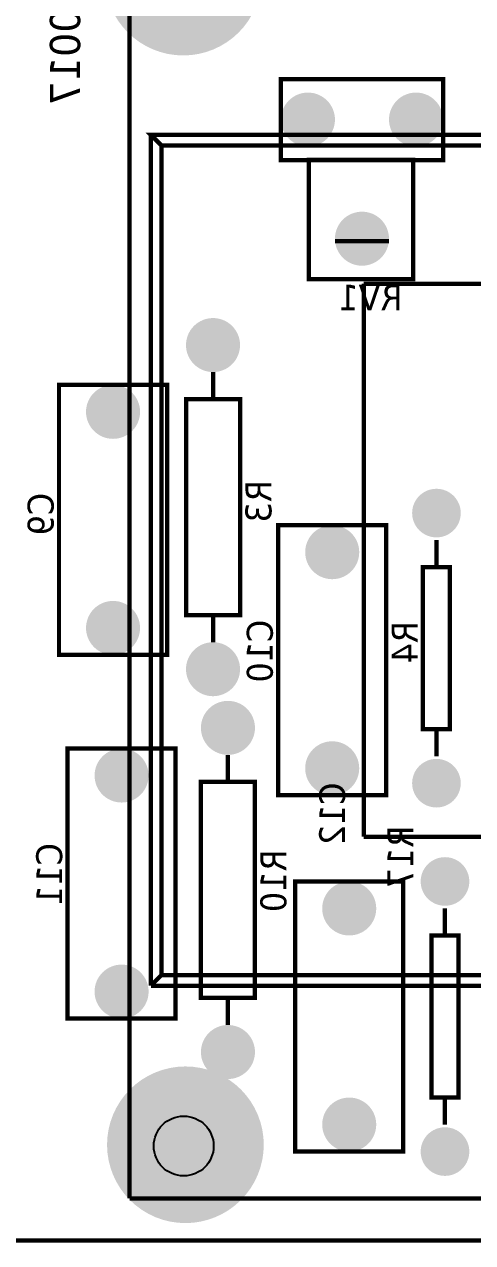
# Model space of a CAD drawing. Header units: millimetres. Extents: x 123.5 to 144.3, y 105.4 to 121.6.
# Drawn here: x 129.796 to 131.289, y 109.622 to 113.681 of the extents above; entities that cross this region are included whole.
import ezdxf

# ---------------------------------------------------------------- set-up
doc = ezdxf.new("R2010")
doc.units = ezdxf.units.MM
doc.layers.add('DESC', color=250, linetype='Continuous')
doc.styles.get("Standard").update_dxf_attribs({"font": 'tahoma.ttf'})

# ---------------------------------------------------------------- blocks, each defined once
blk = doc.blocks.new('EPAD')
at = {"const_width": 0.5}
blk.add_lwpolyline([(-0.25, 0, 1), (0.25, 0, 1)], format="xyb", close=True, dxfattribs=at)
blk = doc.blocks.new('CFLH-V Card')
at = {"const_width": 0.008}
for points in [[(125.6193, 110.8911), (131.2538, 110.8911), (131.2538, 114.343), (125.6193, 114.343), (125.6193, 110.8911)], [(125.6193, 110.8911), (131.2538, 110.8911), (131.2538, 114.343), (125.6193, 114.343), (125.6193, 110.8911)], [(125.6193, 110.8911), (131.2538, 110.8911), (131.2538, 114.343), (125.6193, 114.343), (125.6193, 110.8911)], [(127.3272, 110.969), (127.3272, 113.3312), (131.1855, 113.3312), (131.1855, 110.969)], [(127.3272, 110.969), (127.3272, 113.3312), (131.1855, 113.3312), (131.1855, 110.969)], [(127.3272, 110.969), (127.3272, 113.3312), (131.1855, 113.3312), (131.1855, 110.969)], [(127.6071, 112.8909), (127.9071, 112.8909), (127.9071, 113.0409), (127.6071, 113.0409), (127.6071, 112.8909)], [(127.6071, 112.8909), (127.9071, 112.8909), (127.9071, 113.0409), (127.6071, 113.0409), (127.6071, 112.8909)], [(127.6071, 112.8909), (127.9071, 112.8909), (127.9071, 113.0409), (127.6071, 113.0409), (127.6071, 112.8909)], [(127.3863, 112.9178), (127.3666, 112.9375), (131.1461, 112.9375)], [(127.3863, 112.9178), (127.3666, 112.9375), (131.1461, 112.9375)], [(127.3863, 112.9178), (127.3666, 112.9375), (131.1461, 112.9375)], [(127.3666, 112.9375), (127.3666, 111.3627)], [(127.3666, 112.9375), (127.3666, 111.3627)], [(127.3666, 112.9375), (127.3666, 111.3627)], [(127.3863, 111.3824), (127.3863, 112.9178), (131.1264, 112.9178)], [(127.3863, 111.3824), (127.3863, 112.9178), (131.1264, 112.9178)], [(127.3863, 111.3824), (127.3863, 112.9178), (131.1264, 112.9178)], [(127.6587, 112.6706), (127.8516, 112.6706), (127.8516, 112.8911), (127.6587, 112.8911), (127.6587, 112.6706)], [(127.6587, 112.6706), (127.8516, 112.6706), (127.8516, 112.8911), (127.6587, 112.8911), (127.6587, 112.6706)], [(127.6587, 112.6706), (127.8516, 112.6706), (127.8516, 112.8911), (127.6587, 112.8911), (127.6587, 112.6706)], [(127.7071, 112.7409), (127.8071, 112.7409)], [(127.7071, 112.7409), (127.8071, 112.7409)], [(127.7071, 112.7409), (127.8071, 112.7409)], [(127.7603, 112.6619), (130.7524, 112.6619)], [(127.7603, 111.6383), (127.7603, 112.6619)], [(127.7603, 112.6619), (130.7524, 112.6619)], [(127.7603, 111.6383), (127.7603, 112.6619)], [(127.7603, 112.6619), (130.7524, 112.6619)], [(127.7603, 111.6383), (127.7603, 112.6619)], [(127.4815, 112.4485), (127.4815, 112.4985)], [(127.4815, 112.4485), (127.4815, 112.4985)], [(127.4815, 112.4485), (127.4815, 112.4985)], [(127.1965, 111.9749), (127.3965, 111.9749), (127.3965, 112.4749), (127.1965, 112.4749), (127.1965, 111.9749)], [(127.1965, 111.9749), (127.3965, 111.9749), (127.3965, 112.4749), (127.1965, 112.4749), (127.1965, 111.9749)], [(127.1965, 111.9749), (127.3965, 111.9749), (127.3965, 112.4749), (127.1965, 112.4749), (127.1965, 111.9749)], [(127.4315, 112.0485), (127.5315, 112.0485), (127.5315, 112.4485), (127.4315, 112.4485), (127.4315, 112.0485)], [(127.4315, 112.0485), (127.5315, 112.0485), (127.5315, 112.4485), (127.4315, 112.4485), (127.4315, 112.0485)], [(127.4315, 112.0485), (127.5315, 112.0485), (127.5315, 112.4485), (127.4315, 112.4485), (127.4315, 112.0485)], [(127.602, 111.7151), (127.802, 111.7151), (127.802, 112.2151), (127.602, 112.2151), (127.602, 111.7151)], [(127.602, 111.7151), (127.802, 111.7151), (127.802, 112.2151), (127.602, 112.2151), (127.602, 111.7151)], [(127.602, 111.7151), (127.802, 111.7151), (127.802, 112.2151), (127.602, 112.2151), (127.602, 111.7151)], [(127.8949, 112.1875), (127.8949, 112.1375)], [(127.8949, 112.1875), (127.8949, 112.1375)], [(127.8949, 112.1875), (127.8949, 112.1375)], [(127.8699, 111.8375), (127.9199, 111.8375), (127.9199, 112.1375), (127.8699, 112.1375), (127.8699, 111.8375)], [(127.8699, 111.8375), (127.9199, 111.8375), (127.9199, 112.1375), (127.8699, 112.1375), (127.8699, 111.8375)], [(127.8699, 111.8375), (127.9199, 111.8375), (127.9199, 112.1375), (127.8699, 112.1375), (127.8699, 111.8375)], [(127.4815, 111.9985), (127.4815, 112.0485)], [(127.4815, 111.9985), (127.4815, 112.0485)], [(127.4815, 111.9985), (127.4815, 112.0485)], [(127.8949, 111.8375), (127.8949, 111.7875)], [(127.8949, 111.8375), (127.8949, 111.7875)], [(127.8949, 111.8375), (127.8949, 111.7875)], [(127.2123, 111.3017), (127.4123, 111.3017), (127.4123, 111.8017), (127.2123, 111.8017), (127.2123, 111.3017)], [(127.2123, 111.3017), (127.4123, 111.3017), (127.4123, 111.8017), (127.2123, 111.8017), (127.2123, 111.3017)], [(127.2123, 111.3017), (127.4123, 111.3017), (127.4123, 111.8017), (127.2123, 111.8017), (127.2123, 111.3017)], [(127.5091, 111.7399), (127.5091, 111.7899)], [(127.5091, 111.7399), (127.5091, 111.7899)], [(127.5091, 111.7399), (127.5091, 111.7899)], [(127.4591, 111.3399), (127.5591, 111.3399), (127.5591, 111.7399), (127.4591, 111.7399), (127.4591, 111.3399)], [(127.4591, 111.3399), (127.5591, 111.3399), (127.5591, 111.7399), (127.4591, 111.7399), (127.4591, 111.3399)], [(127.4591, 111.3399), (127.5591, 111.3399), (127.5591, 111.7399), (127.4591, 111.7399), (127.4591, 111.3399)], [(130.7524, 111.6383), (127.7603, 111.6383)], [(130.7524, 111.6383), (127.7603, 111.6383)], [(130.7524, 111.6383), (127.7603, 111.6383)], [(127.6335, 111.0556), (127.8335, 111.0556), (127.8335, 111.5556), (127.6335, 111.5556), (127.6335, 111.0556)], [(127.6335, 111.0556), (127.8335, 111.0556), (127.8335, 111.5556), (127.6335, 111.5556), (127.6335, 111.0556)], [(127.6335, 111.0556), (127.8335, 111.0556), (127.8335, 111.5556), (127.6335, 111.5556), (127.6335, 111.0556)], [(127.9107, 111.5056), (127.9107, 111.4556)], [(127.9107, 111.5056), (127.9107, 111.4556)], [(127.9107, 111.5056), (127.9107, 111.4556)], [(127.8857, 111.1556), (127.9357, 111.1556), (127.9357, 111.4556), (127.8857, 111.4556), (127.8857, 111.1556)], [(127.8857, 111.1556), (127.9357, 111.1556), (127.9357, 111.4556), (127.8857, 111.4556), (127.8857, 111.1556)], [(127.8857, 111.1556), (127.9357, 111.1556), (127.9357, 111.4556), (127.8857, 111.4556), (127.8857, 111.1556)], [(127.3666, 111.3627), (127.3863, 111.3824)], [(127.3666, 111.3627), (127.3863, 111.3824)], [(127.3666, 111.3627), (127.3863, 111.3824)], [(131.1264, 111.3824), (127.3863, 111.3824)], [(131.1264, 111.3824), (127.3863, 111.3824)], [(131.1264, 111.3824), (127.3863, 111.3824)], [(131.1461, 111.3627), (127.3666, 111.3627)], [(131.1461, 111.3627), (127.3666, 111.3627)], [(131.1461, 111.3627), (127.3666, 111.3627)], [(127.5091, 111.2899), (127.5091, 111.3399)], [(127.5091, 111.2899), (127.5091, 111.3399)], [(127.5091, 111.2899), (127.5091, 111.3399)], [(127.9107, 111.1556), (127.9107, 111.1056)], [(127.9107, 111.1556), (127.9107, 111.1056)], [(127.9107, 111.1556), (127.9107, 111.1056)], [(131.1855, 110.969), (127.3272, 110.969)], [(131.1855, 110.969), (127.3272, 110.969)], [(131.1855, 110.969), (127.3272, 110.969)]]:
    blk.add_lwpolyline(points, dxfattribs=at)
blk.add_circle((127.4272, 111.0659), 0.0554)
blk.add_circle((127.4272, 111.0659), 0.0554)
blk.add_circle((127.4272, 111.0659), 0.0554)
for p, xscale, yscale in [((127.4264, 113.2296), 0.29, 0.29), ((127.6571, 112.9659), 0.1, 0.1), ((127.8571, 112.9659), 0.1, 0.1), ((127.7571, 112.7454), 0.1, 0.1), ((127.4815, 112.5485), 0.1, 0.1), ((127.2965, 112.4249), 0.1, 0.1), ((127.8949, 112.2375), 0.09, 0.09), ((127.702, 112.1651), 0.1, 0.1), ((127.2965, 112.0249), 0.1, 0.1), ((127.4815, 111.9485), 0.1, 0.1), ((127.5091, 111.8399), 0.1, 0.1), ((127.702, 111.7651), 0.1, 0.1), ((127.3123, 111.7517), 0.1, 0.1), ((127.8949, 111.7375), 0.09, 0.09), ((127.9107, 111.5556), 0.09, 0.09), ((127.7335, 111.5056), 0.1, 0.1), ((127.3123, 111.3517), 0.1, 0.1), ((127.5091, 111.2399), 0.1, 0.1), ((127.4304, 111.0682), 0.29, 0.29), ((127.7335, 111.1056), 0.1, 0.1), ((127.9107, 111.0556), 0.09, 0.09)]:
    blk.add_blockref('EPAD', p, dxfattribs=dict(xscale=xscale, yscale=yscale))
at = {"text_generation_flag": 2}
for s, height, width, p in [('DIELEC-CFLH-V0017', 0.056, 1.071429, (127.2356, 113.7078)), ('DIELEC-CFLH-V0017', 0.056, 1.071429, (127.2356, 113.7078)), ('DIELEC-CFLH-V0017', 0.056, 1.071429, (127.2356, 113.7078)), ('R3', 0.048, 1.041667, (127.5895, 112.2985)), ('R3', 0.048, 1.041667, (127.5895, 112.2985)), ('R3', 0.048, 1.041667, (127.5895, 112.2985)), ('C9', 0.048, 1.041667, (127.1865, 112.2749)), ('C9', 0.048, 1.041667, (127.1865, 112.2749)), ('C9', 0.048, 1.041667, (127.1865, 112.2749)), ('C10', 0.048, 1.041667, (127.592, 112.0401)), ('C10', 0.048, 1.041667, (127.592, 112.0401)), ('C10', 0.048, 1.041667, (127.592, 112.0401)), ('R4', 0.048, 1.041667, (127.8599, 112.0375)), ('R4', 0.048, 1.041667, (127.8599, 112.0375)), ('R4', 0.048, 1.041667, (127.8599, 112.0375)), ('C12', 0.048, 1.041667, (127.7259, 111.7388)), ('C12', 0.048, 1.041667, (127.7259, 111.7388)), ('C12', 0.048, 1.041667, (127.7259, 111.7388)), ('R17', 0.048, 1.041667, (127.8521, 111.6589)), ('R17', 0.048, 1.041667, (127.8521, 111.6589)), ('R17', 0.048, 1.041667, (127.8521, 111.6589)), ('C11', 0.048, 1.041667, (127.2023, 111.6267)), ('C11', 0.048, 1.041667, (127.2023, 111.6267)), ('C11', 0.048, 1.041667, (127.2023, 111.6267)), ('R10', 0.048, 1.041667, (127.6171, 111.6149)), ('R10', 0.048, 1.041667, (127.6171, 111.6149)), ('R10', 0.048, 1.041667, (127.6171, 111.6149))]:
    blk.add_text(s, height=height, rotation=90, dxfattribs=dict(at, width=width)).set_placement(p)
at = {"text_generation_flag": 2, "width": 1.041667}
blk.add_text('RV1', height=0.048, dxfattribs=at).set_placement((127.8321, 112.6126))
blk.add_text('RV1', height=0.048, dxfattribs=at).set_placement((127.8321, 112.6126))
blk.add_text('RV1', height=0.048, dxfattribs=at).set_placement((127.8321, 112.6126))

msp = doc.modelspace()

# ---------------------------------------------------------------- block references
at = {"layer": 'DESC', "xscale": 1.8, "yscale": 1.8, "zscale": 1.8}
msp.add_blockref('CFLH-V Card', (-99.0421, -89.9748), dxfattribs=at)

doc.saveas('drawing.dxf')
